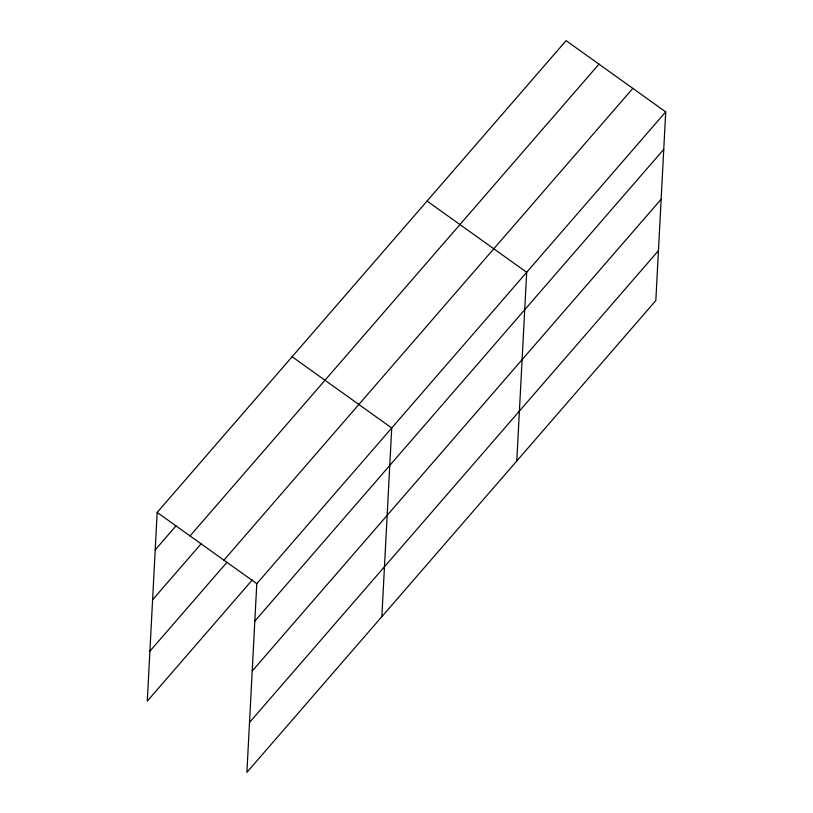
<?xml version="1.0" encoding="UTF-8"?>
<svg xmlns="http://www.w3.org/2000/svg" width="813" height="813" viewBox="0 0 813 813"><rect width="100%" height="100%" fill="white"/><g stroke="black" fill="none" stroke-linecap="round" stroke-linejoin="round"><path stroke-width="1.22" d="M665.715 111.889L256.786 583.673L246.898 772.35L655.827 300.566L665.715 111.889L566.102 40.65L157.173 512.424L147.285 701.111L252.426 579.801M381.846 616.66L391.734 427.984L292.121 356.744M516.794 460.971L526.682 272.294L427.059 201.055M155.212 549.883L175.903 526.001M190.049 535.94L598.968 64.156M152.59 599.791L201.441 543.43M223.921 560.157L632.839 88.383M149.897 651.203L226.888 562.372M254.825 621.122L663.754 149.348M252.213 671.03L661.142 199.246M249.52 722.442L658.449 250.668M157.173 512.424L256.786 583.673"/></g></svg>
